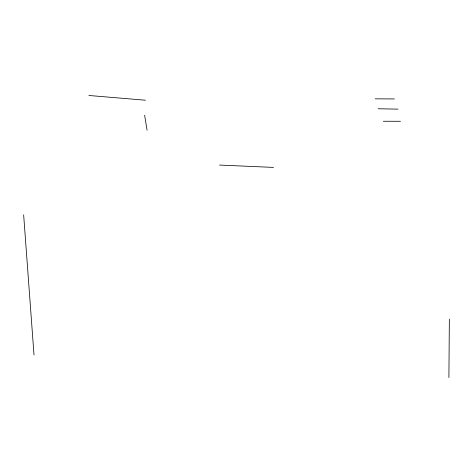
<?xml version="1.0" encoding="UTF-8"?>
<svg xmlns="http://www.w3.org/2000/svg" width="473" height="473" viewBox="0 0 473 473"><rect width="100%" height="100%" fill="white"/><g stroke="black" fill="none" stroke-linecap="round" stroke-linejoin="round"><path stroke-width="0.71" d="M448.901 377.519L449.35 319.115M383.361 121.259L400.483 121.289M375.184 98.827L394.399 98.946M378.098 108.76L398.018 109.139M219.525 165.059L273.506 167.407M88.865 95.481L145.465 100.223M144.637 115.27L147.068 130.258M23.65 214.837L34.009 354.939"/></g></svg>
